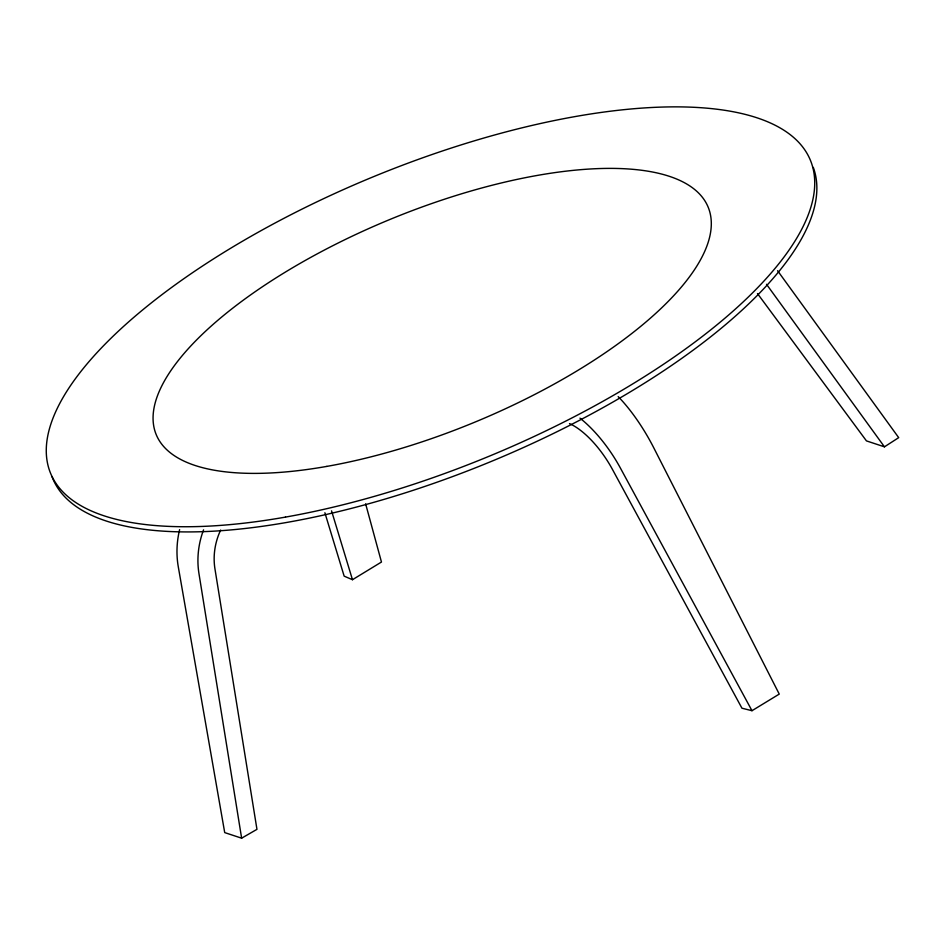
<?xml version="1.0" encoding="UTF-8"?>
<svg xmlns="http://www.w3.org/2000/svg" width="946" height="946" viewBox="0 0 946 946"><rect width="100%" height="100%" fill="white"/><g stroke="black" fill="none" stroke-linecap="round" stroke-linejoin="round"><path stroke-width="1.42" d="M757.486 293.567L866.453 440.895L884.451 446.831L898.7 437.643L777.577 270.698M324.88 512.732L344.155 576.149L352.468 579.709L381.463 562.03L365.629 503.84M569.504 423.595A60.426 25.104 57.2 0 1 612.511 469.523L741.948 708.211L751.987 710.706L779.256 694.092L653.828 447.943A78.553 24.809 60 0 0 618.164 396.587M179.622 529.606A78.553 65.333 -76 0 0 178.274 566.725L224.71 832.598L241.632 838.18L256.957 829.346L214.943 568.83A60.426 52.834 -66.9 0 1 220.666 530.044M766.52 284.297L884.451 446.831M751.987 710.706L620.505 468.258A78.553 32.637 57.2 0 0 579.969 418.144M331.549 510.852L352.468 579.709M241.632 838.18L198.956 573.548A78.553 68.691 -66.9 0 1 203.567 529.831M813.288 167.395A410.871 151.254 -22.4 0 1 484.967 464.013A410.871 151.254 -22.4 0 1 52.006 476.595M285.503 517.095A410.871 151.254 -22.4 0 0 811.148 162.192A410.871 151.254 -22.4 0 0 194.864 271.112A410.871 151.254 -22.4 0 0 285.503 517.095M326.843 466.39A298.487 109.878 -22.4 0 0 708.708 208.569A298.487 109.878 -22.4 0 0 261.001 287.702A298.487 109.878 -22.4 0 0 326.843 466.39"/></g></svg>
